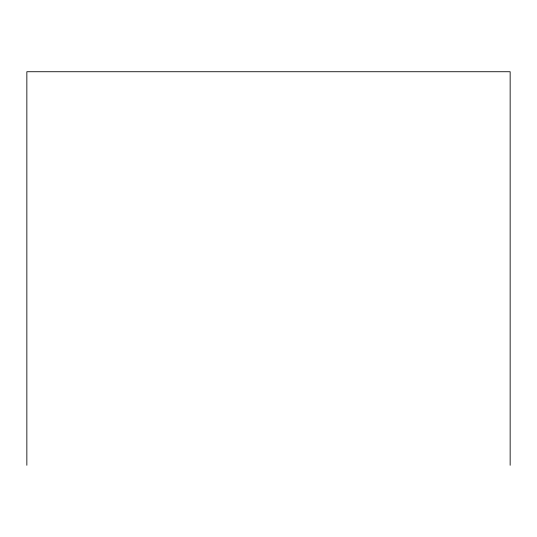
<?xml version="1.0" encoding="UTF-8"?>
<svg xmlns="http://www.w3.org/2000/svg" width="537" height="537" viewBox="0 0 537 537"><rect width="100%" height="100%" fill="white"/><g stroke="black" fill="none" stroke-linecap="round" stroke-linejoin="round"><path stroke-width="0.81" d="M510.15 465.27L510.15 71.73L26.85 71.73L26.85 465.27"/></g></svg>
